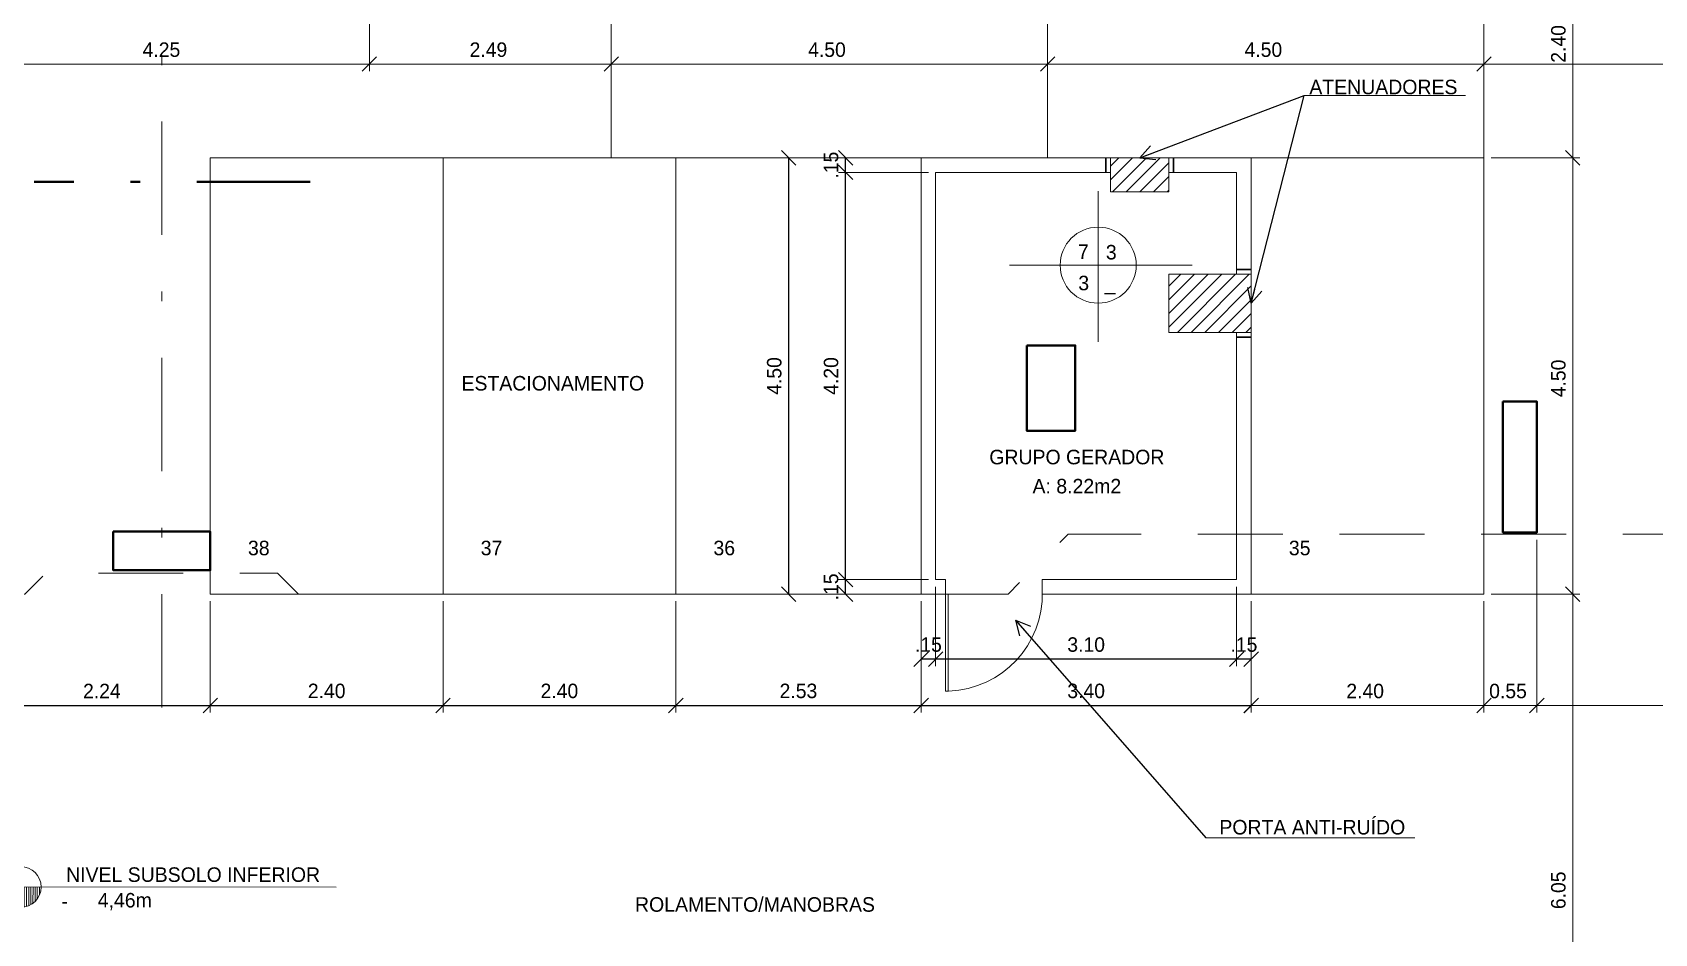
# Model space of a CAD drawing. Header units: metres. Extents: x -5.3 to 83.9, y -21.1 to 42.
# Drawn here: x 29.17 to 45.89, y 9.41 to 18.7 of the extents above; entities that cross this region are included whole.
import ezdxf
from ezdxf.enums import TextEntityAlignment as Align

# ---------------------------------------------------------------- set-up
doc = ezdxf.new("R2010")
doc.units = ezdxf.units.M
doc.header["$MEASUREMENT"] = 0
doc.linetypes.add('DGN Style 2', pattern=[1.46055, 0.87633, -0.58422])
doc.linetypes.add('DGN Style 4', pattern=[2.33834, 1.16844, -0.58422, 0.001461, -0.58422])
doc.layers.add('ARQUITETURA NOVA', color=172, linetype='Continuous')
for name, color, linetype, lineweight in [('Level 1', 7, 'Continuous', 0), ('Level 19', 7, 'Continuous', 0), ('Level 23', 7, 'Continuous', 0), ('Level 24', 7, 'Continuous', 0), ('Level 28', 7, 'Continuous', 0), ('Level 41', 7, 'Continuous', 0), ('Level 42', 7, 'Continuous', 0), ('Level 7', 7, 'Continuous', 0), ('Level 8', 7, 'Continuous', 0)]:
    doc.layers.add(name, color=color, linetype=linetype, lineweight=lineweight)
doc.styles.add('Style-INTL_ENGINEERING', font='INTL_ENGINEERING.shx')
doc.dimstyles.get("Standard").update_dxf_attribs({"dimtxt": 0.18, "dimasz": 0.18, "dimexe": 0.18, "dimexo": 0.0625, "dimgap": 0.09, "dimtad": 0, "dimtih": 1, "dimtoh": 1, "dimdec": 4, "dimzin": 1, "dimdsep": 46, "dimtxsty": 'Standard', "dimcen": 0, "dimadec": 0, "dimazin": 0, "dimtfac": 1, "dimtdec": 4, "dimtofl": 0, "dimtmove": 0, "dimatfit": 3, "dimfxl": 0, "dimtolj": 1, "dimtzin": 1, "dimarcsym": 0})

# ---------------------------------------------------------------- blocks, each defined once
blk = doc.blocks.new('*D33')
at = {"layer": 'Defpoints'}
for p in [(44.134, 12.909), (45.049, 12.909), (45.049, 9.883), (45.541, 6.857)]:
    blk.add_point(p, dxfattribs=at)
at = {"layer": 'Level 23', "color": 2, "linetype": 'Continuous', "lineweight": 0}
for p, q in [((44.209, 12.909), (45.124, 12.909)), ((44.975, 12.984), (45.124, 12.834)), ((45.049, 6.857), (45.049, 12.909)), ((45.124, 6.782), (44.975, 6.931)), ((45.467, 6.857), (44.975, 6.857))]:
    blk.add_line(p, q, dxfattribs=at)
at = {"layer": 'Level 23', "color": 2, "linetype": 'Continuous', "lineweight": 0, "style": 'Style-INTL_ENGINEERING'}
blk.add_text('6.05', height=0.1492, rotation=90, dxfattribs=at).set_placement((44.901, 9.66), align=Align.MIDDLE_LEFT)
blk = doc.blocks.new('_Oblique')
at = {"color": 0, "linetype": 'ByBlock', "lineweight": -2}
blk.add_line((0.5, 0.5), (-0.5, -0.5), dxfattribs=at)
blk = doc.blocks.new('*D34')
at = {"layer": 'Defpoints'}
for p in [(44.134, 17.409), (45.049, 17.409), (45.049, 15.159), (44.134, 12.909)]:
    blk.add_point(p, dxfattribs=at)
at = {"layer": 'Level 23', "color": 2, "linetype": 'Continuous', "lineweight": 0}
for p, q in [((44.209, 17.409), (45.124, 17.409)), ((44.975, 17.484), (45.124, 17.334)), ((45.049, 12.909), (45.049, 17.409)), ((44.209, 12.909), (45.124, 12.909)), ((45.124, 12.834), (44.975, 12.984))]:
    blk.add_line(p, q, dxfattribs=at)
at = {"layer": 'Level 23', "color": 2, "linetype": 'Continuous', "lineweight": 0, "style": 'Style-INTL_ENGINEERING'}
blk.add_text('4.50', height=0.1492, rotation=90, dxfattribs=at).set_placement((44.901, 14.94), align=Align.MIDDLE_LEFT)
blk = doc.blocks.new('*D35')
at = {"layer": 'Defpoints'}
for p in [(44.134, 19.809), (45.049, 19.809), (45.049, 18.609), (44.134, 17.409)]:
    blk.add_point(p, dxfattribs=at)
at = {"layer": 'Level 23', "color": 2, "linetype": 'Continuous', "lineweight": 0}
for p, q in [((44.209, 19.809), (45.124, 19.809)), ((44.975, 19.884), (45.124, 19.734)), ((45.049, 17.409), (45.049, 19.809)), ((44.209, 17.409), (45.124, 17.409)), ((45.124, 17.334), (44.975, 17.484))]:
    blk.add_line(p, q, dxfattribs=at)
at = {"layer": 'Level 23', "color": 2, "linetype": 'Continuous', "lineweight": 0, "style": 'Style-INTL_ENGINEERING'}
blk.add_text('2.40', height=0.1492, rotation=90, dxfattribs=at).set_placement((44.901, 18.39), align=Align.MIDDLE_LEFT)
blk = doc.blocks.new('*U87')
at = {"layer": 'Level 28', "color": 131, "linetype": 'Continuous', "lineweight": 13}
for p, q in [((-1.58, 0), (-1.58, 0.182)), ((-1.557, 0), (-1.558, 0.193)), ((-1.535, -0.001), (-1.535, 0.2)), ((-1.512, 0), (-1.512, 0.207)), ((-1.49, 0), (-1.49, 0.21)), ((-1.476, -0.3), (-1.476, 0.3)), ((-1.67, 0), (-1.67, 0.081)), ((-1.649, 0), (-1.648, 0.121)), ((-1.625, 0), (-1.625, 0.149)), ((-1.603, -0.001), (-1.602, 0.167)), ((-1.283, -0.081), (-1.283, 0)), ((-1.777, 0), (1.777, -0.001)), ((-1.464, -0.209), (-1.463, 0)), ((-1.44, -0.207), (-1.44, 0)), ((-1.418, -0.201), (-1.418, 0)), ((-1.395, -0.193), (-1.395, 0)), ((-1.373, -0.182), (-1.373, 0)), ((-1.351, -0.167), (-1.35, 0)), ((-1.328, -0.147), (-1.328, 0)), ((-1.306, -0.12), (-1.306, 0))]:
    blk.add_line(p, q, dxfattribs=at)
blk.add_circle((-1.477, -0.001), 0.21, dxfattribs=at)
at = {"layer": 'Level 28', "color": 131, "linetype": 'Continuous', "lineweight": 13, "style": 'Style-INTL_ENGINEERING'}
for s, height, p in [('NIVEL SUBSOLO INFERIOR', 0.14999, (1.61, 0.127)), ('-', 0.15, (-0.991, -0.146)), ('4,46m', 0.15, (-0.125, -0.137))]:
    blk.add_text(s, height=height, rotation=0.0007, dxfattribs=at).set_placement(p, align=Align.MIDDLE_RIGHT)
blk = doc.blocks.new('*D115')
at = {"layer": 'Defpoints', "color": 0, "linetype": 'Continuous', "lineweight": 13}
for p in [(38.48, 13.059), (41.584, 13.059), (38.48, 12.239)]:
    blk.add_point(p, dxfattribs=at)
at = {"layer": 'Level 23', "color": 2, "linetype": 'Continuous', "lineweight": 0}
for p, q in [((38.48, 12.985), (38.48, 12.165)), ((41.584, 12.985), (41.584, 12.165))]:
    blk.add_line(p, q, dxfattribs=at)
at = {"layer": 'Level 23', "color": 0, "linetype": 'Continuous', "lineweight": -2}
blk.add_line((41.584, 12.239), (38.48, 12.239), dxfattribs=at)
at = {"layer": 'Level 23', "color": 0, "linetype": 'Continuous', "lineweight": -2, "xscale": 0.14925, "yscale": 0.14925, "zscale": 0.14925, "rotation": 180}
blk.add_blockref('_Oblique', (38.48, 12.239), dxfattribs=at)
at = {"layer": 'Level 23', "color": 0, "linetype": 'Continuous', "lineweight": -2, "xscale": 0.14925, "yscale": 0.14925, "zscale": 0.14925}
blk.add_blockref('_Oblique', (41.584, 12.239), dxfattribs=at)
at = {"layer": 'Level 23', "color": 0, "linetype": 'Continuous', "lineweight": 0, "insert": (40.032, 12.388), "char_height": 0.1492, "attachment_point": 5, "style": 'Style-INTL_ENGINEERING'}
blk.add_mtext('3.10', dxfattribs=at)
blk = doc.blocks.new('*D116')
at = {"layer": 'Defpoints', "color": 0, "linetype": 'Continuous', "lineweight": 13}
for p in [(38.48, 13.059), (38.33, 12.909), (38.33, 12.239)]:
    blk.add_point(p, dxfattribs=at)
at = {"layer": 'Level 23', "color": 2, "linetype": 'Continuous', "lineweight": 0}
for p, q in [((38.48, 12.985), (38.48, 12.165)), ((38.33, 12.835), (38.33, 12.165))]:
    blk.add_line(p, q, dxfattribs=at)
at = {"layer": 'Level 23', "color": 0, "linetype": 'Continuous', "lineweight": -2}
blk.add_line((38.48, 12.239), (38.33, 12.239), dxfattribs=at)
at = {"layer": 'Level 23', "color": 0, "linetype": 'Continuous', "lineweight": -2, "xscale": 0.14925, "yscale": 0.14925, "zscale": 0.14925, "rotation": 180}
blk.add_blockref('_Oblique', (38.33, 12.239), dxfattribs=at)
at = {"layer": 'Level 23', "color": 0, "linetype": 'Continuous', "lineweight": -2, "xscale": 0.14925, "yscale": 0.14925, "zscale": 0.14925}
blk.add_blockref('_Oblique', (38.48, 12.239), dxfattribs=at)
at = {"layer": 'Level 23', "color": 0, "linetype": 'Continuous', "lineweight": 0, "insert": (38.405, 12.388), "char_height": 0.1492, "attachment_point": 5, "style": 'Style-INTL_ENGINEERING'}
blk.add_mtext('.15', dxfattribs=at)
blk = doc.blocks.new('*D114')
at = {"layer": 'Defpoints', "color": 0, "linetype": 'Continuous', "lineweight": 13}
for p in [(41.584, 13.059), (41.734, 12.909), (41.584, 12.239)]:
    blk.add_point(p, dxfattribs=at)
at = {"layer": 'Level 23', "color": 2, "linetype": 'Continuous', "lineweight": 0}
for p, q in [((41.584, 12.985), (41.584, 12.165)), ((41.734, 12.835), (41.734, 12.165))]:
    blk.add_line(p, q, dxfattribs=at)
at = {"layer": 'Level 23', "color": 0, "linetype": 'Continuous', "lineweight": -2}
blk.add_line((41.734, 12.239), (41.584, 12.239), dxfattribs=at)
at = {"layer": 'Level 23', "color": 0, "linetype": 'Continuous', "lineweight": -2, "xscale": 0.14925, "yscale": 0.14925, "zscale": 0.14925, "rotation": 180}
blk.add_blockref('_Oblique', (41.584, 12.239), dxfattribs=at)
at = {"layer": 'Level 23', "color": 0, "linetype": 'Continuous', "lineweight": -2, "xscale": 0.14925, "yscale": 0.14925, "zscale": 0.14925}
blk.add_blockref('_Oblique', (41.734, 12.239), dxfattribs=at)
at = {"layer": 'Level 23', "color": 0, "linetype": 'Continuous', "lineweight": 0, "insert": (41.659, 12.388), "char_height": 0.1492, "attachment_point": 5, "style": 'Style-INTL_ENGINEERING'}
blk.add_mtext('.15', dxfattribs=at)
blk = doc.blocks.new('*D127')
at = {"layer": 'Defpoints', "color": 0, "linetype": 'Continuous', "lineweight": 13}
for p in [(28.765, 12.909), (31, 12.909), (31, 11.761)]:
    blk.add_point(p, dxfattribs=at)
at = {"layer": 'Level 23', "color": 2, "linetype": 'Continuous', "lineweight": 0}
for p, q in [((28.765, 12.835), (28.765, 11.687)), ((31, 12.835), (31, 11.687))]:
    blk.add_line(p, q, dxfattribs=at)
at = {"layer": 'Level 23', "color": 0, "linetype": 'Continuous', "lineweight": -2}
blk.add_line((28.765, 11.761), (31, 11.761), dxfattribs=at)
at = {"layer": 'Level 23', "color": 0, "linetype": 'Continuous', "lineweight": -2, "xscale": 0.14925, "yscale": 0.14925, "zscale": 0.14925, "rotation": 180}
blk.add_blockref('_Oblique', (28.765, 11.761), dxfattribs=at)
at = {"layer": 'Level 23', "color": 0, "linetype": 'Continuous', "lineweight": -2, "xscale": 0.14925, "yscale": 0.14925, "zscale": 0.14925}
blk.add_blockref('_Oblique', (31, 11.761), dxfattribs=at)
at = {"layer": 'Level 23', "color": 0, "linetype": 'Continuous', "lineweight": 0, "insert": (29.882, 11.91), "char_height": 0.1492, "attachment_point": 5, "style": 'Style-INTL_ENGINEERING'}
blk.add_mtext('2.24', dxfattribs=at)
blk = doc.blocks.new('*D128')
at = {"layer": 'Defpoints', "color": 0, "linetype": 'Continuous', "lineweight": 13}
for p in [(31, 12.909), (33.4, 12.909), (33.4, 11.761)]:
    blk.add_point(p, dxfattribs=at)
at = {"layer": 'Level 23', "color": 2, "linetype": 'Continuous', "lineweight": 0}
for p, q in [((31, 12.835), (31, 11.687)), ((33.4, 12.835), (33.4, 11.687))]:
    blk.add_line(p, q, dxfattribs=at)
at = {"layer": 'Level 23', "color": 0, "linetype": 'Continuous', "lineweight": -2}
blk.add_line((31, 11.761), (33.4, 11.761), dxfattribs=at)
at = {"layer": 'Level 23', "color": 0, "linetype": 'Continuous', "lineweight": -2, "xscale": 0.14925, "yscale": 0.14925, "zscale": 0.14925, "rotation": 180}
blk.add_blockref('_Oblique', (31, 11.761), dxfattribs=at)
at = {"layer": 'Level 23', "color": 0, "linetype": 'Continuous', "lineweight": -2, "xscale": 0.14925, "yscale": 0.14925, "zscale": 0.14925}
blk.add_blockref('_Oblique', (33.4, 11.761), dxfattribs=at)
at = {"layer": 'Level 23', "color": 0, "linetype": 'Continuous', "lineweight": 0, "insert": (32.2, 11.91), "char_height": 0.1492, "attachment_point": 5, "style": 'Style-INTL_ENGINEERING'}
blk.add_mtext('2.40', dxfattribs=at)
blk = doc.blocks.new('*D129')
at = {"layer": 'Defpoints', "color": 0, "linetype": 'Continuous', "lineweight": 13}
for p in [(33.4, 12.909), (35.8, 12.909), (35.8, 11.761)]:
    blk.add_point(p, dxfattribs=at)
at = {"layer": 'Level 23', "color": 2, "linetype": 'Continuous', "lineweight": 0}
for p, q in [((33.4, 12.835), (33.4, 11.687)), ((35.8, 12.835), (35.8, 11.687))]:
    blk.add_line(p, q, dxfattribs=at)
at = {"layer": 'Level 23', "color": 0, "linetype": 'Continuous', "lineweight": -2}
blk.add_line((33.4, 11.761), (35.8, 11.761), dxfattribs=at)
at = {"layer": 'Level 23', "color": 0, "linetype": 'Continuous', "lineweight": -2, "xscale": 0.14925, "yscale": 0.14925, "zscale": 0.14925, "rotation": 180}
blk.add_blockref('_Oblique', (33.4, 11.761), dxfattribs=at)
at = {"layer": 'Level 23', "color": 0, "linetype": 'Continuous', "lineweight": -2, "xscale": 0.14925, "yscale": 0.14925, "zscale": 0.14925}
blk.add_blockref('_Oblique', (35.8, 11.761), dxfattribs=at)
at = {"layer": 'Level 23', "color": 0, "linetype": 'Continuous', "lineweight": 0, "insert": (34.6, 11.91), "char_height": 0.1492, "attachment_point": 5, "style": 'Style-INTL_ENGINEERING'}
blk.add_mtext('2.40', dxfattribs=at)
blk = doc.blocks.new('*D130')
at = {"layer": 'Defpoints', "color": 0, "linetype": 'Continuous', "lineweight": 13}
for p in [(35.8, 12.909), (38.33, 12.909), (38.33, 11.761)]:
    blk.add_point(p, dxfattribs=at)
at = {"layer": 'Level 23', "color": 2, "linetype": 'Continuous', "lineweight": 0}
for p, q in [((35.8, 12.835), (35.8, 11.687)), ((38.33, 12.835), (38.33, 11.687))]:
    blk.add_line(p, q, dxfattribs=at)
at = {"layer": 'Level 23', "color": 0, "linetype": 'Continuous', "lineweight": -2}
blk.add_line((35.8, 11.761), (38.33, 11.761), dxfattribs=at)
at = {"layer": 'Level 23', "color": 0, "linetype": 'Continuous', "lineweight": -2, "xscale": 0.14925, "yscale": 0.14925, "zscale": 0.14925, "rotation": 180}
blk.add_blockref('_Oblique', (35.8, 11.761), dxfattribs=at)
at = {"layer": 'Level 23', "color": 0, "linetype": 'Continuous', "lineweight": -2, "xscale": 0.14925, "yscale": 0.14925, "zscale": 0.14925}
blk.add_blockref('_Oblique', (38.33, 11.761), dxfattribs=at)
at = {"layer": 'Level 23', "color": 0, "linetype": 'Continuous', "lineweight": 0, "insert": (37.065, 11.91), "char_height": 0.1492, "attachment_point": 5, "style": 'Style-INTL_ENGINEERING'}
blk.add_mtext('2.53', dxfattribs=at)
blk = doc.blocks.new('*D131')
at = {"layer": 'Defpoints', "color": 0, "linetype": 'Continuous', "lineweight": 13}
for p in [(38.33, 12.909), (41.734, 12.909), (41.734, 11.761)]:
    blk.add_point(p, dxfattribs=at)
at = {"layer": 'Level 23', "color": 2, "linetype": 'Continuous', "lineweight": 0}
for p, q in [((38.33, 12.835), (38.33, 11.687)), ((41.734, 12.835), (41.734, 11.687))]:
    blk.add_line(p, q, dxfattribs=at)
at = {"layer": 'Level 23', "color": 0, "linetype": 'Continuous', "lineweight": -2}
blk.add_line((38.33, 11.761), (41.734, 11.761), dxfattribs=at)
at = {"layer": 'Level 23', "color": 0, "linetype": 'Continuous', "lineweight": -2, "xscale": 0.14925, "yscale": 0.14925, "zscale": 0.14925, "rotation": 180}
blk.add_blockref('_Oblique', (38.33, 11.761), dxfattribs=at)
at = {"layer": 'Level 23', "color": 0, "linetype": 'Continuous', "lineweight": -2, "xscale": 0.14925, "yscale": 0.14925, "zscale": 0.14925}
blk.add_blockref('_Oblique', (41.734, 11.761), dxfattribs=at)
at = {"layer": 'Level 23', "color": 0, "linetype": 'Continuous', "lineweight": 0, "insert": (40.032, 11.91), "char_height": 0.1492, "attachment_point": 5, "style": 'Style-INTL_ENGINEERING'}
blk.add_mtext('3.40', dxfattribs=at)
blk = doc.blocks.new('*D132')
at = {"layer": 'Defpoints'}
for p in [(41.734, 12.909), (44.134, 12.909), (42.934, 11.761), (44.134, 11.761)]:
    blk.add_point(p, dxfattribs=at)
at = {"layer": 'Level 23', "color": 2, "linetype": 'Continuous', "lineweight": 0}
for p, q in [((41.734, 12.835), (41.734, 11.687)), ((44.134, 12.835), (44.134, 11.687)), ((41.66, 11.686), (41.809, 11.835)), ((41.734, 11.761), (44.134, 11.761)), ((44.209, 11.835), (44.06, 11.686))]:
    blk.add_line(p, q, dxfattribs=at)
at = {"layer": 'Level 23', "color": 2, "linetype": 'Continuous', "lineweight": 0, "style": 'Style-INTL_ENGINEERING'}
blk.add_text('2.40', height=0.1492, dxfattribs=at).set_placement((42.715, 11.91), align=Align.MIDDLE_LEFT)
blk = doc.blocks.new('*D133')
at = {"layer": 'Defpoints'}
for p in [(44.68, 13.545), (44.134, 12.909), (44.407, 11.761), (44.68, 11.761)]:
    blk.add_point(p, dxfattribs=at)
at = {"layer": 'Level 23', "color": 2, "linetype": 'Continuous', "lineweight": 0}
for p, q in [((44.68, 13.47), (44.68, 11.687)), ((44.134, 12.835), (44.134, 11.687)), ((44.06, 11.686), (44.209, 11.835)), ((44.134, 11.761), (44.68, 11.761)), ((44.754, 11.835), (44.605, 11.686))]:
    blk.add_line(p, q, dxfattribs=at)
at = {"layer": 'Level 23', "color": 2, "linetype": 'Continuous', "lineweight": 0, "style": 'Style-INTL_ENGINEERING'}
blk.add_text('0.55', height=0.1492, dxfattribs=at).set_placement((44.188, 11.91), align=Align.MIDDLE_LEFT)
blk = doc.blocks.new('*D134')
at = {"layer": 'Defpoints'}
for p in [(44.68, 13.545), (50.61, 12.357), (47.645, 11.761), (50.61, 11.761)]:
    blk.add_point(p, dxfattribs=at)
at = {"layer": 'Level 23', "color": 2, "linetype": 'Continuous', "lineweight": 0}
for p, q in [((44.68, 13.47), (44.68, 11.687)), ((50.61, 12.282), (50.61, 11.687)), ((44.605, 11.686), (44.754, 11.835)), ((44.68, 11.761), (50.61, 11.761)), ((50.684, 11.835), (50.535, 11.686))]:
    blk.add_line(p, q, dxfattribs=at)
at = {"layer": 'Level 23', "color": 2, "linetype": 'Continuous', "lineweight": 0, "style": 'Style-INTL_ENGINEERING'}
blk.add_text('5.93', height=0.1492, dxfattribs=at).set_placement((47.431, 11.91), align=Align.MIDDLE_LEFT)
blk = doc.blocks.new('*D146')
at = {"layer": 'Defpoints', "color": 0, "linetype": 'Continuous', "lineweight": 13}
for p in [(37.551, 17.259), (38.48, 17.259), (38.48, 13.059)]:
    blk.add_point(p, dxfattribs=at)
at = {"layer": 'Level 23', "color": 2, "linetype": 'Continuous', "lineweight": 0}
for p, q in [((38.405, 17.259), (37.477, 17.259)), ((38.405, 13.059), (37.477, 13.059))]:
    blk.add_line(p, q, dxfattribs=at)
at = {"layer": 'Level 23', "color": 0, "linetype": 'Continuous', "lineweight": -2}
blk.add_line((37.551, 13.059), (37.551, 17.259), dxfattribs=at)
at = {"layer": 'Level 23', "color": 0, "linetype": 'Continuous', "lineweight": -2, "xscale": 0.14925, "yscale": 0.14925, "zscale": 0.14925}
for p, rotation in [((37.551, 17.259), 90), ((37.551, 13.059), 270)]:
    blk.add_blockref('_Oblique', p, dxfattribs=dict(at, rotation=rotation))
at = {"layer": 'Level 23', "color": 0, "linetype": 'Continuous', "lineweight": 0, "insert": (37.402, 15.159), "char_height": 0.1492, "attachment_point": 5, "rotation": 90, "style": 'Style-INTL_ENGINEERING'}
blk.add_mtext('4.20', dxfattribs=at)
blk = doc.blocks.new('*D145')
at = {"layer": 'Defpoints', "color": 0, "linetype": 'Continuous', "lineweight": 13}
for p in [(37.551, 13.059), (38.48, 13.059), (38.33, 12.909)]:
    blk.add_point(p, dxfattribs=at)
at = {"layer": 'Level 23', "color": 2, "linetype": 'Continuous', "lineweight": 0}
for p, q in [((38.405, 13.059), (37.477, 13.059)), ((38.255, 12.909), (37.477, 12.909))]:
    blk.add_line(p, q, dxfattribs=at)
at = {"layer": 'Level 23', "color": 0, "linetype": 'Continuous', "lineweight": -2}
blk.add_line((37.551, 12.909), (37.551, 13.059), dxfattribs=at)
at = {"layer": 'Level 23', "color": 0, "linetype": 'Continuous', "lineweight": -2, "xscale": 0.14925, "yscale": 0.14925, "zscale": 0.14925}
for p, rotation in [((37.551, 13.059), 90), ((37.551, 12.909), 270)]:
    blk.add_blockref('_Oblique', p, dxfattribs=dict(at, rotation=rotation))
at = {"layer": 'Level 23', "color": 0, "linetype": 'Continuous', "lineweight": 0, "insert": (37.402, 12.984), "char_height": 0.1492, "attachment_point": 5, "rotation": 90, "style": 'Style-INTL_ENGINEERING'}
blk.add_mtext('.15', dxfattribs=at)
blk = doc.blocks.new('*D180')
at = {"layer": 'Defpoints'}
for p in [(44.134, 18.377), (47.372, 18.377), (44.134, 17.409), (50.61, 16.857)]:
    blk.add_point(p, dxfattribs=at)
at = {"layer": 'Level 23', "color": 2, "linetype": 'Continuous', "lineweight": 0}
for p, q in [((44.06, 18.302), (44.209, 18.451)), ((44.134, 17.483), (44.134, 18.451)), ((50.684, 18.451), (50.535, 18.302)), ((50.61, 16.931), (50.61, 18.451)), ((50.61, 18.377), (44.134, 18.377))]:
    blk.add_line(p, q, dxfattribs=at)
at = {"layer": 'Level 23', "color": 2, "linetype": 'Continuous', "lineweight": 0, "style": 'Style-INTL_ENGINEERING'}
blk.add_text('6.48', height=0.1492, dxfattribs=at).set_placement((47.155, 18.525), align=Align.MIDDLE_LEFT)
blk = doc.blocks.new('*D181')
at = {"layer": 'Defpoints'}
for p in [(39.634, 18.377), (41.884, 18.377), (39.634, 17.409), (44.134, 17.409)]:
    blk.add_point(p, dxfattribs=at)
at = {"layer": 'Level 23', "color": 2, "linetype": 'Continuous', "lineweight": 0}
for p, q in [((39.56, 18.302), (39.709, 18.451)), ((39.634, 17.483), (39.634, 18.451)), ((44.209, 18.451), (44.06, 18.302)), ((44.134, 17.483), (44.134, 18.451)), ((44.134, 18.377), (39.634, 18.377))]:
    blk.add_line(p, q, dxfattribs=at)
at = {"layer": 'Level 23', "color": 2, "linetype": 'Continuous', "lineweight": 0, "style": 'Style-INTL_ENGINEERING'}
blk.add_text('4.50', height=0.1492, dxfattribs=at).set_placement((41.665, 18.525), align=Align.MIDDLE_LEFT)
blk = doc.blocks.new('*D182')
at = {"layer": 'Defpoints'}
for p in [(35.134, 18.377), (37.384, 18.377), (35.134, 17.409), (39.634, 17.409)]:
    blk.add_point(p, dxfattribs=at)
at = {"layer": 'Level 23', "color": 2, "linetype": 'Continuous', "lineweight": 0}
for p, q in [((35.06, 18.302), (35.209, 18.451)), ((35.134, 17.483), (35.134, 18.451)), ((39.709, 18.451), (39.56, 18.302)), ((39.634, 17.483), (39.634, 18.451)), ((39.634, 18.377), (35.134, 18.377))]:
    blk.add_line(p, q, dxfattribs=at)
at = {"layer": 'Level 23', "color": 2, "linetype": 'Continuous', "lineweight": 0, "style": 'Style-INTL_ENGINEERING'}
blk.add_text('4.50', height=0.1492, dxfattribs=at).set_placement((37.165, 18.525), align=Align.MIDDLE_LEFT)
blk = doc.blocks.new('*D183')
at = {"layer": 'Defpoints'}
for p in [(32.64, 19.389), (32.64, 18.377), (33.887, 18.377), (35.134, 17.409)]:
    blk.add_point(p, dxfattribs=at)
at = {"layer": 'Level 23', "color": 2, "linetype": 'Continuous', "lineweight": 0}
for p, q in [((32.64, 19.315), (32.64, 18.302)), ((32.565, 18.302), (32.714, 18.451)), ((35.209, 18.451), (35.06, 18.302)), ((35.134, 17.483), (35.134, 18.451)), ((35.134, 18.377), (32.64, 18.377))]:
    blk.add_line(p, q, dxfattribs=at)
at = {"layer": 'Level 23', "color": 2, "linetype": 'Continuous', "lineweight": 0, "style": 'Style-INTL_ENGINEERING'}
blk.add_text('2.49', height=0.1492, dxfattribs=at).set_placement((33.674, 18.525), align=Align.MIDDLE_LEFT)
blk = doc.blocks.new('*D184')
at = {"layer": 'Defpoints'}
for p in [(28.39, 19.389), (32.64, 19.389), (28.39, 18.377), (30.515, 18.377)]:
    blk.add_point(p, dxfattribs=at)
at = {"layer": 'Level 23', "color": 2, "linetype": 'Continuous', "lineweight": 0}
for p, q in [((28.39, 19.315), (28.39, 18.302)), ((32.64, 19.315), (32.64, 18.302)), ((28.315, 18.302), (28.464, 18.451)), ((32.714, 18.451), (32.565, 18.302)), ((32.64, 18.377), (28.39, 18.377))]:
    blk.add_line(p, q, dxfattribs=at)
at = {"layer": 'Level 23', "color": 2, "linetype": 'Continuous', "lineweight": 0, "style": 'Style-INTL_ENGINEERING'}
blk.add_text('4.25', height=0.1492, dxfattribs=at).set_placement((30.302, 18.525), align=Align.MIDDLE_LEFT)
blk = doc.blocks.new('*U225')
at = {"layer": 'Level 28', "color": 2, "linetype": 'DGN Style 4', "lineweight": 40}
blk.add_line((1.758, -0.099), (-1.088, -0.096), dxfattribs=at)
blk = doc.blocks.new('*U247')
at = {"layer": 'Level 19', "linetype": 'Continuous', "lineweight": 0}
h = blk.add_hatch(dxfattribs=at)
h.set_pattern_fill('_USER', color=172, style=0)
h.set_pattern_definition([(45, (0.30001, -0.175), (-0.07071, 0.07071), [])])
h.paths.add_polyline_path([(-0.3, -0.175), (0.3, -0.175), (0.3, 0.175), (-0.3, 0.175)])
at = {"layer": 'Level 19', "color": 172, "linetype": 'Continuous', "lineweight": 0, "flags": 128}
for points in [[(-0.3, 0.175), (-0.35, 0.175), (-0.35, 0.025), (-0.3, 0.025)], [(-0.3, -0.175), (0.3, -0.175), (0.3, 0.175), (-0.3, 0.175)], [(0.3, 0.175), (0.35, 0.175), (0.35, 0.025), (0.3, 0.025)]]:
    blk.add_lwpolyline(points, close=True, dxfattribs=at)
at = {"layer": 'Level 7', "color": 7, "linetype": 'Continuous', "lineweight": 30}
for p, q in [((-0.35, 0.025), (-0.35, 0.175)), ((0.35, 0.025), (0.35, 0.175))]:
    blk.add_line(p, q, dxfattribs=at)
blk = doc.blocks.new('*U248')
at = {"layer": 'Level 19', "linetype": 'Continuous', "lineweight": 0}
h = blk.add_hatch(dxfattribs=at)
h.set_pattern_fill('_USER', color=172, style=0)
h.set_pattern_definition([(315, (0.3, -0.675), (0.070711, 0.070711), [])])
h.paths.add_polyline_path([(-0.3, -0.675), (0.3, -0.675), (0.3, 0.175), (-0.3, 0.175)])
at = {"layer": 'Level 19', "color": 172, "linetype": 'Continuous', "lineweight": 0, "flags": 128}
for points in [[(-0.3, 0.175), (-0.35, 0.175), (-0.35, 0.025), (-0.3, 0.025)], [(-0.3, -0.675), (0.3, -0.675), (0.3, 0.175), (-0.3, 0.175)], [(0.3, 0.175), (0.35, 0.175), (0.35, 0.025), (0.3, 0.025)]]:
    blk.add_lwpolyline(points, close=True, dxfattribs=at)
at = {"layer": 'Level 7', "color": 7, "linetype": 'Continuous', "lineweight": 30}
for p, q in [((-0.35, 0.025), (-0.35, 0.175)), ((0.35, 0.025), (0.35, 0.175))]:
    blk.add_line(p, q, dxfattribs=at)
blk = doc.blocks.new('TerminatorOpen')
at = {"color": 0, "linetype": 'ByBlock', "lineweight": -2}
for q in [(-1, 0.5), (-1, 0), (-1, -0.5)]:
    blk.add_line((0, 0), q, dxfattribs=at)
blk = doc.blocks.new('*D257')
at = {"layer": 'Defpoints', "color": 0, "linetype": 'Continuous', "lineweight": 13}
for p in [(37.551, 17.409), (38.33, 17.409), (38.48, 17.259)]:
    blk.add_point(p, dxfattribs=at)
at = {"layer": 'Level 23', "color": 2, "linetype": 'Continuous', "lineweight": 0}
for p, q in [((38.255, 17.409), (37.477, 17.409)), ((38.405, 17.259), (37.477, 17.259))]:
    blk.add_line(p, q, dxfattribs=at)
at = {"layer": 'Level 23', "color": 0, "linetype": 'Continuous', "lineweight": -2}
blk.add_line((37.551, 17.259), (37.551, 17.409), dxfattribs=at)
at = {"layer": 'Level 23', "color": 0, "linetype": 'Continuous', "lineweight": -2, "xscale": 0.14925, "yscale": 0.14925, "zscale": 0.14925}
for p, rotation in [((37.551, 17.409), 90), ((37.551, 17.259), 270)]:
    blk.add_blockref('_Oblique', p, dxfattribs=dict(at, rotation=rotation))
at = {"layer": 'Level 23', "color": 0, "linetype": 'Continuous', "lineweight": 0, "insert": (37.402, 17.334), "char_height": 0.1492, "attachment_point": 5, "rotation": 90, "style": 'Style-INTL_ENGINEERING'}
blk.add_mtext('.15', dxfattribs=at)
blk = doc.blocks.new('*D258')
at = {"layer": 'Defpoints', "color": 0, "linetype": 'Continuous', "lineweight": 13}
for p in [(36.965, 17.409), (38.33, 17.409), (38.33, 12.909)]:
    blk.add_point(p, dxfattribs=at)
at = {"layer": 'Level 23', "color": 2, "linetype": 'Continuous', "lineweight": 0}
for p, q in [((38.255, 17.409), (36.891, 17.409)), ((38.255, 12.909), (36.891, 12.909))]:
    blk.add_line(p, q, dxfattribs=at)
at = {"layer": 'Level 23', "color": 0, "linetype": 'Continuous', "lineweight": -2}
blk.add_line((36.965, 12.909), (36.965, 17.409), dxfattribs=at)
at = {"layer": 'Level 23', "color": 0, "linetype": 'Continuous', "lineweight": -2, "xscale": 0.14925, "yscale": 0.14925, "zscale": 0.14925}
for p, rotation in [((36.965, 17.409), 90), ((36.965, 12.909), 270)]:
    blk.add_blockref('_Oblique', p, dxfattribs=dict(at, rotation=rotation))
at = {"layer": 'Level 23', "color": 0, "linetype": 'Continuous', "lineweight": 0, "insert": (36.816, 15.159), "char_height": 0.1492, "attachment_point": 5, "rotation": 90, "style": 'Style-INTL_ENGINEERING'}
blk.add_mtext('4.50', dxfattribs=at)

msp = doc.modelspace()

# ---------------------------------------------------------------- linework, layer by layer
at = {"lineweight": 13}
msp.add_line((44.134, 12.909), (39.785, 12.909), dxfattribs=at)
at = {"layer": 'ARQUITETURA NOVA', "lineweight": 13}
for p, q in [((38.33, 17.409), (38.33, 12.909)), ((38.33, 17.409), (40.234, 17.409)), ((40.234, 17.409), (40.234, 17.259)), ((40.934, 17.409), (41.734, 17.409)), ((40.934, 17.409), (40.934, 17.259)), ((41.734, 17.409), (41.734, 16.259)), ((38.48, 17.259), (40.234, 17.259)), ((38.48, 17.259), (38.48, 13.059)), ((40.934, 17.259), (41.584, 17.259)), ((41.584, 17.259), (41.584, 16.259)), ((41.584, 16.259), (41.734, 16.259)), ((41.734, 16.259), (41.734, 15.559)), ((41.584, 15.559), (41.734, 15.559)), ((41.584, 15.559), (41.584, 13.059)), ((41.734, 15.559), (41.734, 12.909)), ((38.48, 13.059), (38.58, 13.059)), ((38.58, 13.059), (38.58, 12.909)), ((39.58, 13.059), (39.58, 12.909)), ((39.58, 13.059), (41.584, 13.059)), ((38.33, 12.909), (38.58, 12.909)), ((39.58, 12.909), (41.734, 12.909))]:
    msp.add_line(p, q, dxfattribs=at)
msp.add_lwpolyline([(38.58, 12.909), (38.61, 12.909), (38.61, 11.909), (38.58, 11.909)], close=True, dxfattribs=at)
msp.add_arc((38.58, 12.909), 1, 272.1476, 1.5183, dxfattribs=at)
at = {"layer": 'Level 1', "color": 3, "linetype": 'DGN Style 4', "lineweight": 0}
msp.add_line((30.5, 27.53), (30.5, 11.434), dxfattribs=at)
at = {"layer": 'Level 24', "color": 2, "linetype": 'Continuous', "lineweight": 13}
for p, q in [((42.279, 18.052), (43.945, 18.052)), ((40.156, 15.513), (40.156, 17.067)), ((39.241, 16.303), (41.124, 16.303)), ((41.265, 10.394), (43.421, 10.394))]:
    msp.add_line(p, q, dxfattribs=at)
msp.add_circle((40.156, 16.302), 0.392, dxfattribs=at)
at = {"layer": 'Level 41', "color": 91, "linetype": 'Continuous', "lineweight": 40, "flags": 128}
for points in [[(39.42, 15.475), (39.92, 15.475), (39.92, 14.595), (39.42, 14.595)], [(44.33, 14.895), (44.68, 14.895), (44.68, 13.545), (44.33, 13.545)], [(30, 13.555), (31, 13.555), (31, 13.155), (30, 13.155)]]:
    msp.add_lwpolyline(points, close=True, dxfattribs=at)
at = {"layer": 'Level 42', "color": 2, "linetype": 'Continuous', "lineweight": 40, "flags": 128}
for points in [[(39.42, 15.475), (39.92, 15.475), (39.92, 14.595), (39.42, 14.595)], [(44.33, 14.895), (44.68, 14.895), (44.68, 13.545), (44.33, 13.545)], [(30, 13.555), (31, 13.555), (31, 13.155), (30, 13.155)]]:
    msp.add_lwpolyline(points, close=True, dxfattribs=at)
at = {"layer": 'Level 8', "color": 7, "linetype": 'DGN Style 2', "lineweight": 0, "flags": 128}
msp.add_lwpolyline([(33.725, 21.939), (38.035, 21.939), (38.035, 22.689), (46.865, 22.689), (46.865, 21.289), (50.625, 21.289), (50.625, 14.579), (49.925, 14.579), (49.925, 14.079), (49.375, 13.529), (39.847, 13.529), (39.227, 12.909), (31.911, 12.909), (31.694, 13.126), (29.305, 13.126), (29.088, 12.909), (21.772, 12.909), (21.152, 13.529), (11.625, 13.529), (11.075, 14.079), (11.075, 14.579), (10.375, 14.579), (10.375, 21.289), (14.135, 21.289), (14.135, 22.689), (22.965, 22.689), (22.965, 21.939), (27.274, 21.939), (27.274, 26.725), (33.724, 26.725), (33.725, 21.939)], dxfattribs=at)
at = {"layer": 'Level 8', "color": 7, "linetype": 'Continuous', "lineweight": 13, "flags": 128}
for points in [[(35.134, 19.809), (35.134, 17.409), (39.634, 17.409), (39.634, 19.809)], [(39.634, 19.809), (39.634, 17.409), (44.134, 17.409), (44.134, 19.809)], [(33.4, 17.409), (31, 17.409), (31, 12.909), (33.4, 12.909)], [(35.8, 17.409), (33.4, 17.409), (33.4, 12.909), (35.8, 12.909)], [(38.33, 17.409), (35.8, 17.409), (35.8, 12.909), (38.33, 12.909)], [(44.134, 17.409), (41.734, 17.409), (41.734, 12.909), (44.134, 12.909)]]:
    msp.add_lwpolyline(points, close=True, dxfattribs=at)

# ---------------------------------------------------------------- block references
at = {"layer": 'Level 19', "color": 172, "linetype": 'Continuous', "lineweight": 0}
msp.add_blockref('*U247', (40.584, 17.234), dxfattribs=at)
at = {"layer": 'Level 19', "color": 172, "linetype": 'Continuous', "lineweight": 0, "rotation": 270}
msp.add_blockref('*U248', (41.559, 15.909), dxfattribs=at)
at = {"layer": 'Level 28', "color": 2, "linetype": 'Continuous', "lineweight": 30}
msp.add_blockref('*U225', (30.271, 17.259), dxfattribs=at)
at = {"layer": 'Level 28', "color": 131, "linetype": 'Continuous', "lineweight": 13}
msp.add_blockref('*U87', (30.522, 9.889), dxfattribs=at)

# ---------------------------------------------------------------- texts
at = {"layer": 'Level 24', "color": 2, "linetype": 'Continuous', "lineweight": 13, "style": 'Style-INTL_ENGINEERING'}
for s, p in [('7', (39.947, 16.366)), ('3', (40.235, 16.361)), ('3', (39.951, 16.043)), ('_', (40.221, 16.043))]:
    msp.add_text(s, height=0.15, dxfattribs=at).set_placement(p)
at = {"layer": 'Level 24', "color": 2, "linetype": 'Continuous', "lineweight": 13, "char_height": 0.15, "attachment_point": 5, "line_spacing_factor": 1.200006, "style": 'Style-INTL_ENGINEERING'}
for s, insert in [('ATENUADORES\\P', (43.097, 18.139)), ('ESTACIONAMENTO\\P', (34.532, 15.083)), ('GRUPO GERADOR\\PA: 8.22m2\\P', (39.936, 14.172)), ('38\\P', (31.5, 13.384)), ('37\\P', (33.9, 13.384)), ('36\\P', (36.3, 13.384)), ('35\\P', (42.234, 13.384)), ('PORTA ANTI-RUÍDO\\P', (42.364, 10.504)), ('ROLAMENTO/MANOBRAS\\P', (36.617, 9.707))]:
    msp.add_mtext(s, dxfattribs=dict(at, insert=insert))

# ---------------------------------------------------------------- dimensions: what is measured, and where the dimension line sits
at = {"layer": 'Level 23', "color": 2, "linetype": 'Continuous', "lineweight": 0}
for base, p1, p2, angle, override, picture, middle in [((45.049, 19.809), (44.134, 17.409), (44.134, 19.809), 90, {"dimtxt": 0.14925, "dimasz": 0.14925, "dimexe": 0.07425, "dimexo": 0.07425, "dimgap": 0.07425, "dimtad": 1, "dimtih": 0, "dimtoh": 0, "dimdec": 2, "dimzin": 3, "dimtxsty": 'Style-INTL_ENGINEERING', "dimblk": 'Oblique', "dimclre": 2, "dimtdec": 2, "dimatfit": 1, "dimtolj": 0, "dimtzin": 3, "dimlwe": 0}, '*D35', (45.049, 18.609)), ((28.39, 18.377), (32.64, 19.389), (28.39, 19.389), 180, {"dimtxt": 0.14925, "dimasz": 0.14925, "dimexe": 0.07425, "dimexo": 0.07425, "dimgap": 0.07425, "dimtad": 1, "dimtih": 0, "dimtoh": 0, "dimdec": 2, "dimzin": 7, "dimtxsty": 'Style-INTL_ENGINEERING', "dimblk": 'Oblique', "dimclre": 2, "dimtdec": 2, "dimatfit": 1, "dimtolj": 0, "dimtzin": 7, "dimlwe": 0}, '*D184', (30.515, 18.377)), ((32.64, 18.377), (35.134, 17.409), (32.64, 19.389), 180, {"dimtxt": 0.14925, "dimasz": 0.14925, "dimexe": 0.07425, "dimexo": 0.07425, "dimgap": 0.07425, "dimtad": 1, "dimtih": 0, "dimtoh": 0, "dimdec": 2, "dimzin": 7, "dimtxsty": 'Style-INTL_ENGINEERING', "dimblk": 'Oblique', "dimclre": 2, "dimtdec": 2, "dimatfit": 1, "dimtolj": 0, "dimtzin": 7, "dimlwe": 0}, '*D183', (33.887, 18.377)), ((35.134, 18.377), (39.634, 17.409), (35.134, 17.409), 180, {"dimtxt": 0.14925, "dimasz": 0.14925, "dimexe": 0.07425, "dimexo": 0.07425, "dimgap": 0.07425, "dimtad": 1, "dimtih": 0, "dimtoh": 0, "dimdec": 2, "dimzin": 7, "dimtxsty": 'Style-INTL_ENGINEERING', "dimblk": 'Oblique', "dimclre": 2, "dimtdec": 2, "dimatfit": 1, "dimtolj": 0, "dimtzin": 7, "dimlwe": 0}, '*D182', (37.384, 18.377)), ((39.634, 18.377), (44.134, 17.409), (39.634, 17.409), 180, {"dimtxt": 0.14925, "dimasz": 0.14925, "dimexe": 0.07425, "dimexo": 0.07425, "dimgap": 0.07425, "dimtad": 1, "dimtih": 0, "dimtoh": 0, "dimdec": 2, "dimzin": 7, "dimtxsty": 'Style-INTL_ENGINEERING', "dimblk": 'Oblique', "dimclre": 2, "dimtdec": 2, "dimatfit": 1, "dimtolj": 0, "dimtzin": 7, "dimlwe": 0}, '*D181', (41.884, 18.377)), ((44.134, 18.377), (50.61, 16.857), (44.134, 17.409), 180, {"dimtxt": 0.14925, "dimasz": 0.14925, "dimexe": 0.07425, "dimexo": 0.07425, "dimgap": 0.07425, "dimtad": 1, "dimtih": 0, "dimtoh": 0, "dimdec": 2, "dimzin": 7, "dimtxsty": 'Style-INTL_ENGINEERING', "dimblk": 'Oblique', "dimclre": 2, "dimtdec": 2, "dimatfit": 1, "dimtolj": 0, "dimtzin": 7, "dimlwe": 0}, '*D180', (47.372, 18.377)), ((36.965, 17.409), (38.33, 12.909), (38.33, 17.409), 90, {"dimtxt": 0.14925, "dimasz": 0.14925, "dimexe": 0.07425, "dimexo": 0.07425, "dimgap": 0.07425, "dimtad": 1, "dimtih": 0, "dimtoh": 0, "dimdec": 2, "dimzin": 7, "dimtxsty": 'Style-INTL_ENGINEERING', "dimblk": 'Oblique', "dimclre": 2, "dimtdec": 2, "dimatfit": 1, "dimtolj": 0, "dimtzin": 7, "dimlwe": 0}, '*D258', (36.816, 15.159)), ((45.049, 17.409), (44.134, 12.909), (44.134, 17.409), 90, {"dimtxt": 0.14925, "dimasz": 0.14925, "dimexe": 0.07425, "dimexo": 0.07425, "dimgap": 0.07425, "dimtad": 1, "dimtih": 0, "dimtoh": 0, "dimdec": 2, "dimzin": 3, "dimtxsty": 'Style-INTL_ENGINEERING', "dimblk": 'Oblique', "dimclre": 2, "dimtdec": 2, "dimatfit": 1, "dimtolj": 0, "dimtzin": 3, "dimlwe": 0}, '*D34', (45.049, 15.159)), ((37.551, 17.259), (38.48, 13.059), (38.48, 17.259), 90, {"dimtxt": 0.14925, "dimasz": 0.14925, "dimexe": 0.07425, "dimexo": 0.07425, "dimgap": 0.07425, "dimtad": 1, "dimtih": 0, "dimtoh": 0, "dimdec": 2, "dimzin": 7, "dimtxsty": 'Style-INTL_ENGINEERING', "dimblk": 'Oblique', "dimclre": 2, "dimtdec": 2, "dimatfit": 1, "dimtolj": 0, "dimtzin": 7, "dimlwe": 0}, '*D146', (37.402, 15.159)), ((38.48, 12.239), (41.584, 13.059), (38.48, 13.059), 180, {"dimtxt": 0.14925, "dimasz": 0.14925, "dimexe": 0.07425, "dimexo": 0.07425, "dimgap": 0.07425, "dimtad": 1, "dimtih": 0, "dimtoh": 0, "dimdec": 2, "dimzin": 7, "dimtxsty": 'Style-INTL_ENGINEERING', "dimblk": 'Oblique', "dimclre": 2, "dimtdec": 2, "dimatfit": 1, "dimtolj": 0, "dimtzin": 7, "dimlwe": 0}, '*D115', (40.032, 12.388)), ((45.049, 12.909), (45.541, 6.857), (44.134, 12.909), 90, {"dimtxt": 0.14925, "dimasz": 0.14925, "dimexe": 0.07425, "dimexo": 0.07425, "dimgap": 0.07425, "dimtad": 1, "dimtih": 0, "dimtoh": 0, "dimdec": 2, "dimzin": 3, "dimtxsty": 'Style-INTL_ENGINEERING', "dimblk": 'Oblique', "dimclre": 2, "dimtdec": 2, "dimatfit": 1, "dimtolj": 0, "dimtzin": 3, "dimlwe": 0}, '*D33', (45.049, 9.883))]:
    dim = msp.add_linear_dim(base=base, p1=p1, p2=p2, angle=angle, dimstyle='Standard', override=override, dxfattribs=at)
    dim.commit()
    dim.dimension.update_dxf_attribs({"geometry": picture, "text_midpoint": middle})
for base, p1, p2, angle, picture, middle in [((37.551, 17.409), (38.48, 17.259), (38.33, 17.409), 90, '*D257', (37.551, 17.334)), ((37.551, 13.059), (38.33, 12.909), (38.48, 13.059), 90, '*D145', (37.551, 12.984)), ((38.33, 12.239), (38.48, 13.059), (38.33, 12.909), 180, '*D116', (38.405, 12.239)), ((41.584, 12.239), (41.734, 12.909), (41.584, 13.059), 180, '*D114', (41.659, 12.239))]:
    dim = msp.add_linear_dim(base=base, p1=p1, p2=p2, angle=angle, dimstyle='Standard', override={"dimtxt": 0.14925, "dimasz": 0.14925, "dimexe": 0.07425, "dimexo": 0.07425, "dimgap": 0.07425, "dimtad": 1, "dimtih": 0, "dimtoh": 0, "dimdec": 2, "dimzin": 7, "dimtxsty": 'Style-INTL_ENGINEERING', "dimblk": 'Oblique', "dimclre": 2, "dimtdec": 2, "dimatfit": 1, "dimtolj": 0, "dimtzin": 7, "dimlwe": 0}, dxfattribs=at)
    dim.commit()
    dim.dimension.update_dxf_attribs({"geometry": picture, "text_midpoint": middle, "dimtype": 160})
for base, p1, p2, picture, middle in [((44.68, 11.761), (44.134, 12.909), (44.68, 13.545), '*D133', (44.407, 11.761)), ((50.61, 11.761), (44.68, 13.545), (50.61, 12.357), '*D134', (47.645, 11.761)), ((30.999524, 11.760799), (28.764517, 12.909058), (30.999524, 12.909048), '*D127', (29.88202, 11.909674)), ((33.4, 11.761), (31, 12.909), (33.4, 12.909), '*D128', (32.2, 11.91)), ((35.8, 11.761), (33.4, 12.909), (35.8, 12.909), '*D129', (34.6, 11.91)), ((38.33, 11.761), (35.8, 12.909), (38.33, 12.909), '*D130', (37.065, 11.91)), ((41.734, 11.761), (38.33, 12.909), (41.734, 12.909), '*D131', (40.032, 11.91)), ((44.134, 11.761), (41.734, 12.909), (44.134, 12.909), '*D132', (42.934, 11.761))]:
    dim = msp.add_linear_dim(base=base, p1=p1, p2=p2, dimstyle='Standard', override={"dimtxt": 0.14925, "dimasz": 0.14925, "dimexe": 0.07425, "dimexo": 0.07425, "dimgap": 0.07425, "dimtad": 1, "dimtih": 0, "dimtoh": 0, "dimdec": 2, "dimzin": 3, "dimtxsty": 'Style-INTL_ENGINEERING', "dimblk": 'Oblique', "dimclre": 2, "dimtdec": 2, "dimatfit": 1, "dimtolj": 0, "dimtzin": 3, "dimlwe": 0}, dxfattribs=at)
    dim.commit()
    dim.dimension.update_dxf_attribs({"geometry": picture, "text_midpoint": middle})

# ---------------------------------------------------------------- leaders
at = {"layer": 'Level 24', "color": 2, "linetype": 'Continuous', "lineweight": 13}
for points in [[(40.584, 17.409), (42.279, 18.052)], [(41.734, 15.909), (42.279, 18.052)], [(39.304, 12.641), (41.265, 10.394)]]:
    msp.add_leader(points, dimstyle='Standard', override={"dimtxt": 0.14925, "dimasz": 0.14925, "dimgap": 0, "dimtad": 1, "dimtxsty": 'Style-INTL_ENGINEERING', "dimldrblk": 'TerminatorOpen'}, dxfattribs=at)

doc.saveas('drawing.dxf')
